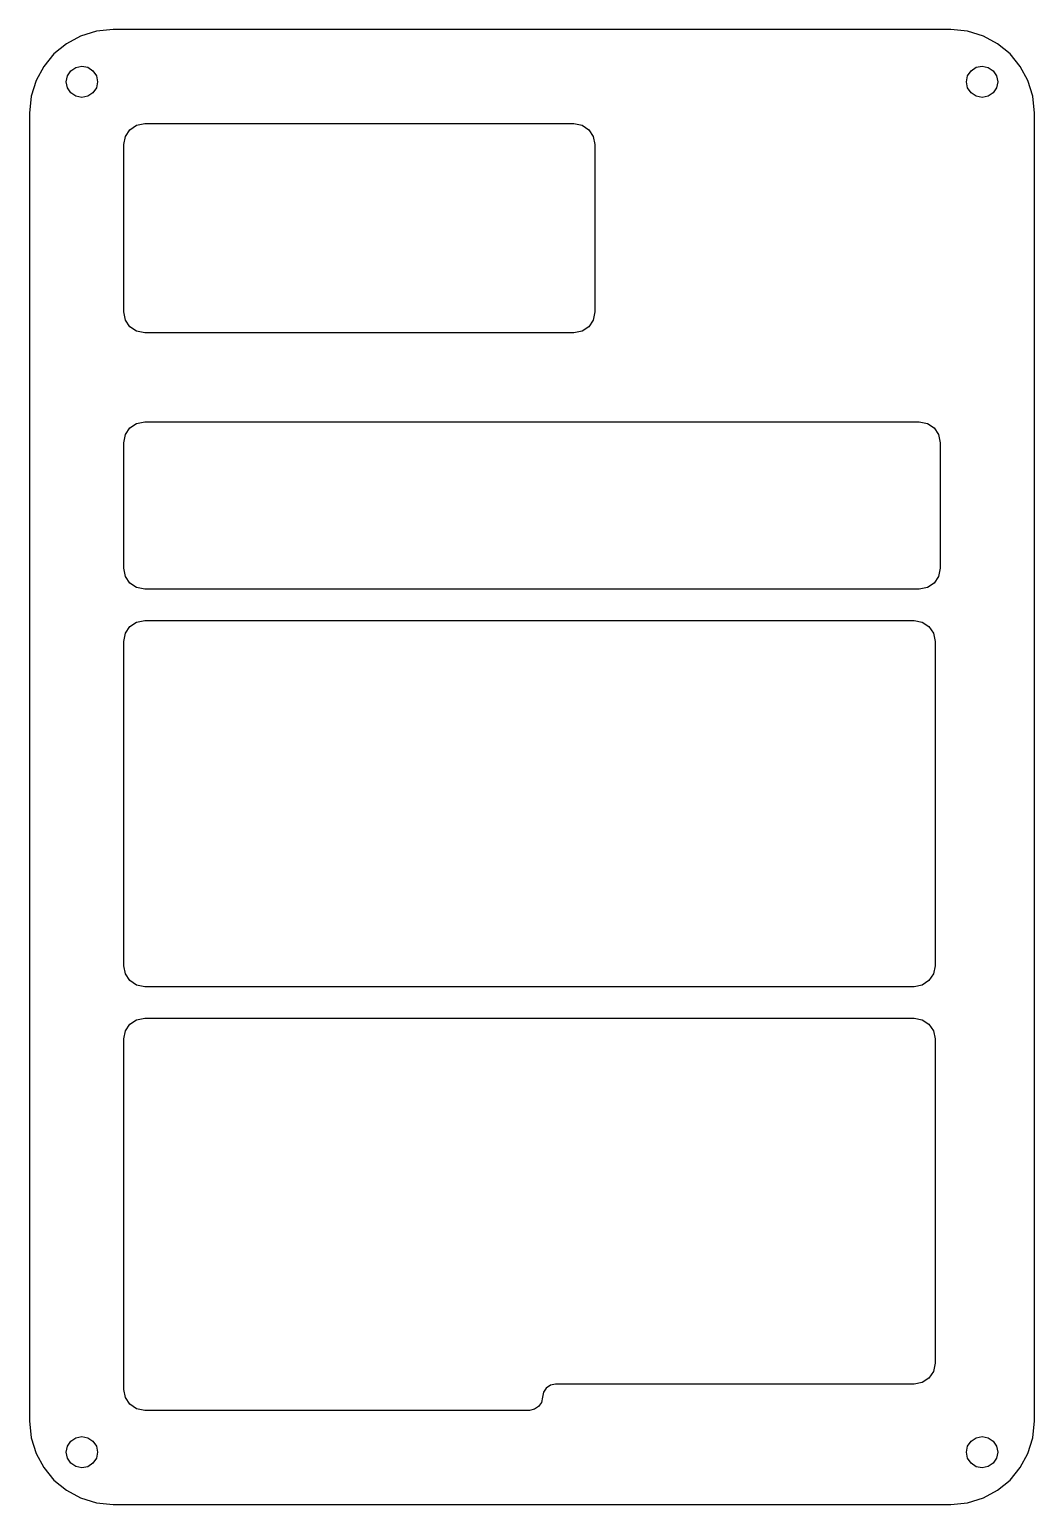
# Model space of a CAD drawing. Extents: x 7 to 103, y 149 to 290.
import ezdxf

# ---------------------------------------------------------------- set-up
doc = ezdxf.new("R2010")
doc.units = 0

msp = doc.modelspace()

# ---------------------------------------------------------------- linework, layer by layer
at = {"layer": 'Layer 1'}
for p, q in [((11.880348, 289.37325), (10.521191, 288.637344)), ((13.383881, 289.838031), (11.880348, 289.37325)), ((15.0001, 290), (13.383881, 289.838031)), ((94.9999, 290), (15.0001, 290)), ((15.0001, 290), (15.0001, 290)), ((96.616123, 289.838031), (94.9999, 290)), ((98.119666, 289.37325), (96.616123, 289.838031)), ((99.478838, 288.637344), (98.119666, 289.37325)), ((9.338095, 287.662), (8.362749, 286.478906)), ((10.521191, 288.637344), (9.338095, 287.662)), ((100.66195, 287.662), (99.478838, 288.637344)), ((101.637312, 286.478906), (100.66195, 287.662)), ((8.362749, 286.478906), (7.626842, 285.11975)), ((10.939334, 286.060554), (11.416029, 286.382036)), ((11.416029, 286.382036), (11.9998, 286.5)), ((11.9998, 286.5), (12.573887, 286.385877)), ((11.9998, 286.5), (11.9998, 286.5)), ((12.573887, 286.385877), (13.060589, 286.060731)), ((96.939475, 286.060696), (97.426144, 286.385848)), ((97.426144, 286.385848), (98.0002, 286.5)), ((98.0002, 286.5), (98.583971, 286.382036)), ((98.0002, 286.5), (98.0002, 286.5)), ((98.583971, 286.382036), (99.060666, 286.060554)), ((102.373234, 285.11975), (101.637312, 286.478906)), ((7.626842, 285.11975), (7.162059, 283.616219)), ((10.5001, 285), (10.617947, 285.583795)), ((10.617947, 284.416205), (10.5001, 285)), ((10.617947, 285.583795), (10.939334, 286.060554)), ((13.060589, 286.060731), (13.3858, 285.574071)), ((13.3858, 285.574071), (13.5, 285)), ((13.5, 285), (13.3858, 284.425929)), ((96.5001, 285), (96.61429, 285.574048)), ((96.61429, 284.425952), (96.5001, 285)), ((96.61429, 285.574048), (96.939475, 286.060696)), ((99.060666, 286.060554), (99.382053, 285.583795)), ((99.382053, 285.583795), (99.4999, 285)), ((99.4999, 285), (99.382053, 284.416205)), ((102.838027, 283.616219), (102.373234, 285.11975)), ((7.162059, 283.616219), (7.00009, 282)), ((10.939334, 283.939446), (10.617947, 284.416205)), ((11.416029, 283.617964), (10.939334, 283.939446)), ((11.9998, 283.5), (11.416029, 283.617964)), ((12.573887, 283.614123), (11.9998, 283.5)), ((13.060589, 283.939269), (12.573887, 283.614123)), ((13.3858, 284.425929), (13.060589, 283.939269)), ((96.939475, 283.939304), (96.61429, 284.425952)), ((97.426144, 283.614152), (96.939475, 283.939304)), ((98.0002, 283.5), (97.426144, 283.614152)), ((98.583971, 283.617964), (98.0002, 283.5)), ((99.060666, 283.939446), (98.583971, 283.617964)), ((99.382053, 284.416205), (99.060666, 283.939446)), ((103, 282), (102.838027, 283.616219)), ((7.00009, 282), (7.00009, 157)), ((103, 157), (103, 282)), ((16.5845, 280.4155), (17.219994, 280.843313)), ((17.219994, 280.843313), (17.9999, 281)), ((17.9999, 281), (59, 281)), ((17.9999, 281), (17.9999, 281)), ((59, 281), (59.779922, 280.843313)), ((59.779922, 280.843313), (60.41545, 280.4155)), ((16.0001, 279), (16.156756, 279.779937)), ((16.156756, 279.779937), (16.5845, 280.4155)), ((60.41545, 280.4155), (60.843228, 279.779937)), ((60.843228, 279.779937), (60.9999, 279)), ((16.0001, 263), (16.0001, 279)), ((60.9999, 279), (60.9999, 263)), ((16.156756, 262.220063), (16.0001, 263)), ((60.9999, 263), (60.843228, 262.220063)), ((16.5845, 261.5845), (16.156756, 262.220063)), ((17.219994, 261.156687), (16.5845, 261.5845)), ((17.9999, 261), (17.219994, 261.156687)), ((59, 261), (17.9999, 261)), ((59.779922, 261.156687), (59, 261)), ((60.41545, 261.5845), (59.779922, 261.156687)), ((60.843228, 262.220063), (60.41545, 261.5845)), ((17.219994, 252.343312), (17.9999, 252.5)), ((17.9999, 252.5), (92.0001, 252.5)), ((17.9999, 252.5), (17.9999, 252.5)), ((92.0001, 252.5), (92.780006, 252.343312)), ((16.0001, 250.5), (16.156756, 251.279938)), ((16.156756, 251.279938), (16.5845, 251.9155)), ((16.5845, 251.9155), (17.219994, 252.343312)), ((92.780006, 252.343312), (93.4155, 251.9155)), ((93.4155, 251.9155), (93.843244, 251.279938)), ((93.843244, 251.279938), (93.9999, 250.5)), ((16.0001, 238.5), (16.0001, 250.5)), ((93.9999, 250.5), (93.9999, 238.5)), ((16.156756, 237.720062), (16.0001, 238.5)), ((93.9999, 238.5), (93.843244, 237.720062)), ((16.5845, 237.0845), (16.156756, 237.720062)), ((17.219994, 236.656688), (16.5845, 237.0845)), ((93.4155, 237.0845), (92.780006, 236.656688)), ((93.843244, 237.720062), (93.4155, 237.0845)), ((17.9999, 236.5), (17.219994, 236.656688)), ((92.0001, 236.5), (17.9999, 236.5)), ((92.780006, 236.656688), (92.0001, 236.5)), ((16.156756, 232.279938), (16.5845, 232.9155)), ((16.5845, 232.9155), (17.219994, 233.343312)), ((17.219994, 233.343312), (17.9999, 233.5)), ((17.9999, 233.5), (91.4998, 233.5)), ((17.9999, 233.5), (17.9999, 233.5)), ((91.4998, 233.5), (92.2798, 233.343312)), ((92.2798, 233.343312), (92.9155, 232.9155)), ((92.9155, 232.9155), (93.34345, 232.279938)), ((16.0001, 231.5), (16.156756, 232.279938)), ((16.0001, 200.5), (16.0001, 231.5)), ((93.34345, 232.279938), (93.5002, 231.5)), ((93.5002, 231.5), (93.5002, 200.5)), ((16.156756, 199.720062), (16.0001, 200.5)), ((93.5002, 200.5), (93.34345, 199.720062)), ((16.5845, 199.0845), (16.156756, 199.720062)), ((17.219994, 198.656688), (16.5845, 199.0845)), ((92.9155, 199.0845), (92.2798, 198.656688)), ((93.34345, 199.720062), (92.9155, 199.0845)), ((17.9999, 198.5), (17.219994, 198.656688)), ((91.4998, 198.5), (17.9999, 198.5)), ((92.2798, 198.656688), (91.4998, 198.5)), ((16.156756, 194.279938), (16.5845, 194.9155)), ((16.5845, 194.9155), (17.219994, 195.343312)), ((17.219994, 195.343312), (17.9999, 195.5)), ((17.9999, 195.5), (91.4998, 195.5)), ((17.9999, 195.5), (17.9999, 195.5)), ((91.4998, 195.5), (92.2798, 195.343312)), ((92.2798, 195.343312), (92.9155, 194.9155)), ((92.9155, 194.9155), (93.34345, 194.279938)), ((16.0001, 193.5), (16.156756, 194.279938)), ((16.0001, 165), (16.0001, 193.5)), ((93.34345, 194.279938), (93.5002, 193.5)), ((93.5002, 193.5), (93.5002, 162.5)), ((16.0001, 162.5), (16.0001, 165)), ((16.0001, 160), (16.0001, 162.5)), ((93.5002, 162.5), (93.34345, 161.720062)), ((92.9155, 161.0845), (92.2798, 160.656688)), ((93.34345, 161.720062), (92.9155, 161.0845)), ((16.156756, 159.220062), (16.0001, 160)), ((56.098145, 159.73725), (56.0002, 159.25)), ((56.365562, 160.1345), (56.098145, 159.73725)), ((56.762823, 160.402), (56.365562, 160.1345)), ((57.2503, 160.5), (56.762823, 160.402)), ((58.4998, 160.5), (57.2503, 160.5)), ((60.2501, 160.5), (58.4998, 160.5)), ((60.2821, 160.5), (60.2501, 160.5)), ((91.4998, 160.5), (60.2821, 160.5)), ((92.2798, 160.656688), (91.4998, 160.5)), ((16.5845, 158.5845), (16.156756, 159.220062)), ((17.219994, 158.156688), (16.5845, 158.5845)), ((17.9999, 158), (17.219994, 158.156688)), ((43.5002, 158), (17.9999, 158)), ((48.0002, 158), (43.5002, 158)), ((51.7498, 158), (48.0002, 158)), ((54.5, 158), (51.7498, 158)), ((54.7501, 158), (54.5, 158)), ((55.237577, 158.097859), (54.7501, 158)), ((55.634838, 158.365125), (55.237577, 158.097859)), ((55.902255, 158.762328), (55.634838, 158.365125)), ((56.0002, 159.25), (55.902255, 158.762328)), ((7.00009, 157), (7.162059, 155.383781)), ((102.838027, 155.383781), (103, 157)), ((7.162059, 155.383781), (7.626842, 153.88025)), ((10.939334, 155.060554), (11.416029, 155.382036)), ((11.416029, 155.382036), (11.9998, 155.5)), ((11.9998, 155.5), (12.573887, 155.385877)), ((11.9998, 155.5), (11.9998, 155.5)), ((12.573887, 155.385877), (13.060589, 155.060731)), ((96.939475, 155.060696), (97.426144, 155.385848)), ((97.426144, 155.385848), (98.0002, 155.5)), ((98.0002, 155.5), (98.583971, 155.382036)), ((98.0002, 155.5), (98.0002, 155.5)), ((98.583971, 155.382036), (99.060666, 155.060554)), ((102.373234, 153.88025), (102.838027, 155.383781)), ((7.626842, 153.88025), (8.362749, 152.521094)), ((10.5001, 154), (10.617947, 154.583795)), ((10.617947, 153.416205), (10.5001, 154)), ((10.617947, 154.583795), (10.939334, 155.060554)), ((13.060589, 155.060731), (13.3858, 154.574071)), ((13.3858, 154.574071), (13.5, 154)), ((13.5, 154), (13.3858, 153.425929)), ((96.5001, 154), (96.61429, 154.574048)), ((96.61429, 153.425952), (96.5001, 154)), ((96.61429, 154.574048), (96.939475, 155.060696)), ((99.060666, 155.060554), (99.382053, 154.583795)), ((99.382053, 154.583795), (99.4999, 154)), ((99.4999, 154), (99.382053, 153.416205)), ((101.637312, 152.521094), (102.373234, 153.88025)), ((8.362749, 152.521094), (9.338095, 151.338)), ((10.939334, 152.939446), (10.617947, 153.416205)), ((11.416029, 152.617964), (10.939334, 152.939446)), ((11.9998, 152.5), (11.416029, 152.617964)), ((12.573887, 152.614123), (11.9998, 152.5)), ((13.060589, 152.939269), (12.573887, 152.614123)), ((13.3858, 153.425929), (13.060589, 152.939269)), ((96.939475, 152.939304), (96.61429, 153.425952)), ((97.426144, 152.614152), (96.939475, 152.939304)), ((98.0002, 152.5), (97.426144, 152.614152)), ((98.583971, 152.617964), (98.0002, 152.5)), ((99.060666, 152.939446), (98.583971, 152.617964)), ((99.382053, 153.416205), (99.060666, 152.939446)), ((100.66195, 151.338), (101.637312, 152.521094)), ((9.338095, 151.338), (10.521191, 150.362656)), ((99.478838, 150.362656), (100.66195, 151.338)), ((10.521191, 150.362656), (11.880348, 149.62675)), ((11.880348, 149.62675), (13.383881, 149.161969)), ((96.616123, 149.161969), (98.119666, 149.62675)), ((98.119666, 149.62675), (99.478838, 150.362656)), ((13.383881, 149.161969), (15.0001, 149)), ((15.0001, 149), (94.9999, 149)), ((94.9999, 149), (96.616123, 149.161969))]:
    msp.add_line(p, q, dxfattribs=at)

doc.saveas('drawing.dxf')
